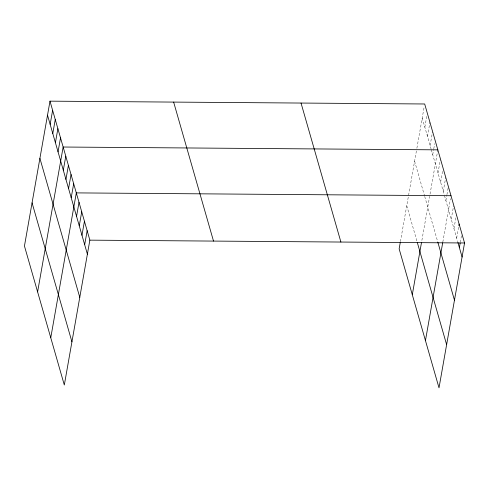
<?xml version="1.0" encoding="UTF-8"?>
<svg xmlns="http://www.w3.org/2000/svg" width="489" height="489" viewBox="0 0 489 489"><rect width="100%" height="100%" fill="white"/><g stroke="black" fill="none" stroke-linecap="round" stroke-linejoin="round"><path stroke-width="0.37" stroke-dasharray="2.44 1.83" d="M400.405 241.658L416.5 150.392M416.879 148.234L424.159 106.938M424.843 127.183L426.793 116.113M427.472 136.358L429.947 122.336M430.106 145.526L432.447 132.244M432.734 154.701L433.645 149.536M433.774 148.797L434.684 143.632M421.873 240.417L429.654 196.26M430.039 194.102L437.838 149.854M437.997 173.051L440.338 159.769M440.632 182.22L442.582 171.156M443.26 191.395L445.73 177.373M445.889 200.569L446.799 195.404M446.934 194.665L448.364 186.547M442.814 242.128L450.473 198.675M451.231 219.194L453.578 205.912M453.945 228.644L456.286 215.362M456.659 238.094L458.609 227.03M460.277 242.385L461.451 235.741M422.209 118.008L431.115 149.059M431.316 149.762L444.275 194.922M444.477 195.631L457.698 241.731M414.599 161.187L424.513 195.765M424.715 196.468L437.875 242.336M406.75 205.673L417.074 241.664"/><path stroke-width="0.73" d="M49.994 101.156L24.45 246.022L64.316 385.014L89.86 240.148L49.994 101.156L424.684 103.986L464.55 242.978L439.006 387.844L399.14 248.852L400.283 242.379M50.153 124.353L52.623 110.331M52.781 133.521L55.257 119.505M55.416 142.696L57.885 128.674M58.044 151.871L60.52 137.849M37.604 291.89L63.148 147.024L437.838 149.854M63.307 170.215L65.783 156.199M65.942 179.39L68.411 165.368M68.57 188.565L71.046 174.542M71.205 197.739L73.674 183.717M50.764 337.752L76.308 192.892L450.992 195.722M76.547 216.364L79.016 202.342M79.255 225.814L81.73 211.792M81.969 235.264L84.438 221.242M84.676 244.714L87.152 230.698M412.294 294.72L421.475 242.642M425.448 340.589L442.686 242.844M458.865 225.551L459.128 224.078M459.367 247.55L460.149 243.119M89.86 240.148L464.55 242.978M457.906 242.458L462.081 257M437.875 242.336L454.464 300.179M417.276 242.367L446.622 344.666M301.035 103.057L340.9 242.043M173.638 102.091L213.51 241.083M47.519 115.178L87.39 254.17M39.909 158.357L79.774 297.349M32.066 202.843L71.932 341.835"/></g></svg>
